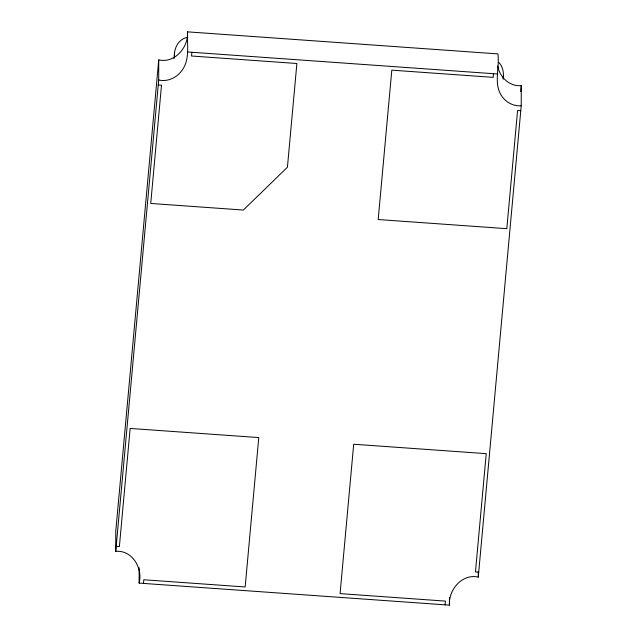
<?xml version="1.0" encoding="UTF-8"?>
<svg xmlns="http://www.w3.org/2000/svg" width="637" height="637" viewBox="0 0 637 637"><rect width="100%" height="100%" fill="white"/><g stroke="black" fill="none" stroke-linecap="round" stroke-linejoin="round"><path stroke-width="0.96" d="M521.233 105.742L478.268 577.13C462.159 573.356 448.321 589.87 449.443 605.15L139.113 583.102C143.102 568.411 132.178 549.771 115.735 551.371L115.767 531.258L158.732 59.87C174.841 63.644 188.679 47.13 187.557 31.85L497.887 53.898C499.918 67.96 492.95 84.355 502.338 96.888C506.638 102.772 513.9 106.427 521.233 105.742L521.265 85.629C509.672 86.831 499.575 77.069 497.736 66.049M139.113 583.102L139.137 567.774M115.735 551.371L158.701 79.991L158.732 59.87M174.562 57.481C173.439 49.105 178.129 39.502 186.784 37.464M158.701 79.991C167.292 82.054 176.369 77.889 181.553 70.978C190.328 59.878 186.904 44.781 187.557 31.85M449.443 605.15L449.459 597.49M478.268 577.13L478.276 571.381M503.357 78.924C503.779 73.175 503.206 66.813 498.898 62.514M174.028 58.636L174.57 52.688M143.46 583.412L143.795 579.758L245.157 586.964L258.773 437.579L130.147 428.438L119.374 546.618L116.189 546.395M191.872 52.274L191.53 56.008L296.882 63.493L287.43 167.22L243.374 210.043L150.73 203.458L161.503 85.199L158.247 84.968M445.088 604.839L445.43 601.105L340.078 593.62L353.694 444.236L486.238 453.655L475.457 571.915L478.721 572.145M493.5 73.709L493.165 77.356L391.803 70.158L378.187 219.534L506.813 228.675L517.586 110.496L520.779 110.727M503.087 79.02L503.357 76.05M520.724 91.569L521.265 85.629M187.525 51.963L497.855 74.011"/></g></svg>
